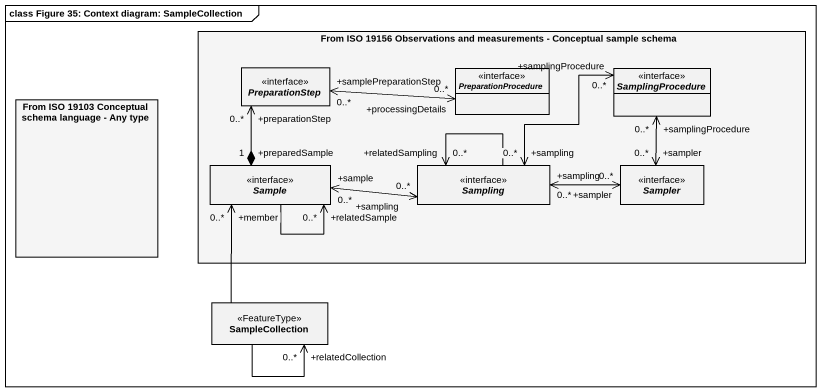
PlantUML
@startuml
mainframe class Figure 35: Context diagram: SampleCollection
allowmixing
hide circle
hide empty members
rectangle "From ISO 19156 Observations and measurements - Conceptual sample schema" as From_ISO_19156_Observations #F5F5F5 {
  interface PreparationStep
  interface PreparationProcedure
  interface SamplingProcedure
  interface Sample
  interface Sampling
  interface Sampler
}
rectangle "From ISO 19103 Conceptual schema language - Any type" as From_ISO_19103_Conceptual #F5F5F5
class SampleCollection <<FeatureType>>
PreparationStep "+samplePreparationStep\n0..*" <-right-> "+processingDetails\n0..*" PreparationProcedure
Sample "+preparedSample\n1" *-up-> "+preparationStep\n0..*" PreparationStep
Sample --> "+relatedSample\n0..*" Sample
Sample "+sample\n0..*" <-right-> "+sampling\n0..*" Sampling
Sampling "+sampling\n0..*" <-right-> "+samplingProcedure\n0..*" SamplingProcedure
Sampling --> "+relatedSampling\n0..*" Sampling
Sampling "+sampling\n0..*" <-right-> "+sampler\n0..*" Sampler
Sampler "+sampler\n0..*" <-up-> "+samplingProcedure\n0..*" SamplingProcedure
SampleCollection -up-> "+member\n0..*" Sample
SampleCollection --> "+relatedCollection\n0..*" SampleCollection
@enduml
